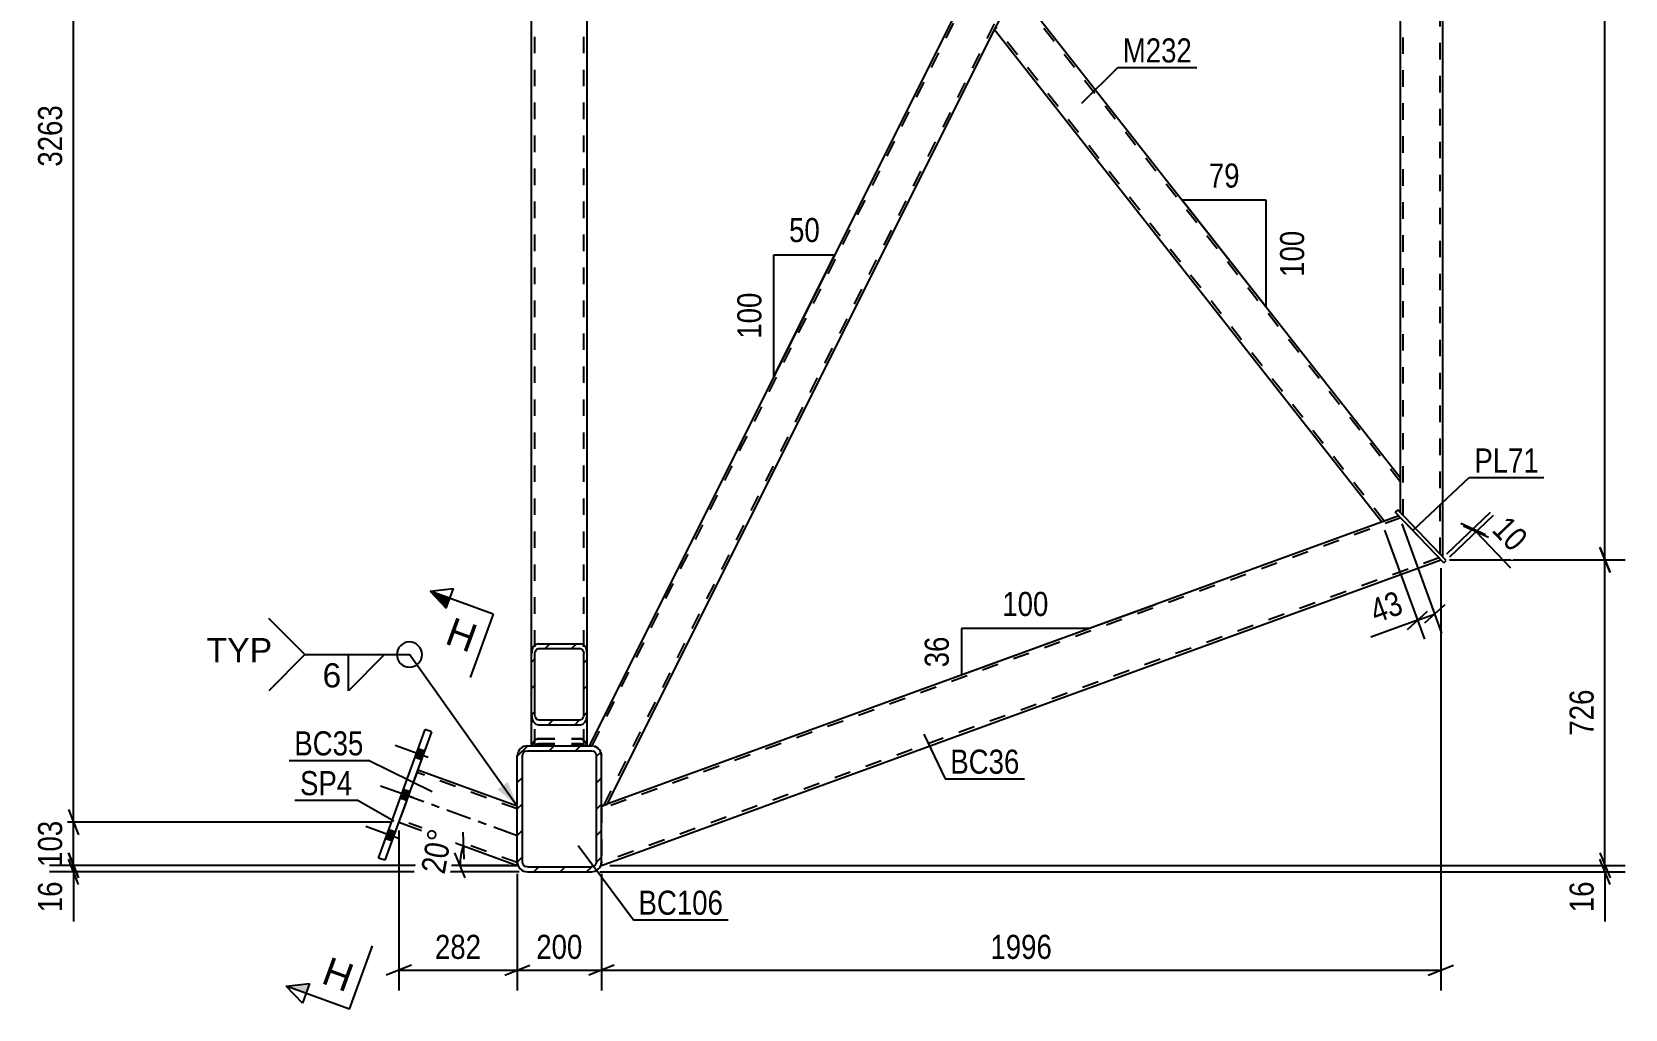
# Model space of a CAD drawing. Header units: millimetres. Extents: x -107 to 1082, y -577 to 264.
# Drawn here: x 752.8 to 942.2, y -326.8 to -210.7 of the extents above; entities that cross this region are included whole.
import ezdxf

# ---------------------------------------------------------------- set-up
doc = ezdxf.new("R2010")
doc.units = ezdxf.units.MM
doc.linetypes.add('DXK_LINE_DOT2', pattern=[3.9198, 1.9599, -1.9599])
doc.linetypes.add('DXK_LINE_DOT3', pattern=[5.9187, 2.979, -0.9799, 0.9799, -0.9799])
doc.styles.add('Arial', font='ARIAL.TTF', dxfattribs={"height": 0.2})
doc.styles.add('Arial Narrow', font='ARIALN.TTF', dxfattribs={"height": 0.2})

# ---------------------------------------------------------------- blocks, each defined once
blk = doc.blocks.new('Part-389677451-18737 - 18730')
at = {"linetype": 'Continuous'}
h = blk.add_hatch(dxfattribs=at)
h.set_pattern_fill('', scale=0.7, style=0, pattern_type=0)
h.set_pattern_definition([(45, (812.1666, -291.8466), (-1.57154, 1.57154), [])])
h.paths.add_polyline_path([(812.17, -284.55), (812.17, -291.85), (812.23, -292.29), (812.4, -292.67), (812.66, -292.93), (812.97, -293.01), (817.97, -293.01), (818.27, -292.93), (818.53, -292.67), (818.71, -292.29), (818.77, -291.85), (818.77, -284.55), (818.71, -284.1), (818.53, -283.72), (818.27, -283.47), (817.97, -283.38), (812.97, -283.38), (812.66, -283.47), (812.4, -283.72), (812.23, -284.1)])
h.paths.add_polyline_path([(812.68, -284.14), (812.81, -284.01), (812.97, -283.96), (817.97, -283.96), (818.12, -284.01), (818.25, -284.14), (818.34, -284.32), (818.37, -284.55), (818.37, -291.85), (818.34, -292.07), (818.25, -292.26), (818.12, -292.39), (817.97, -292.43), (812.97, -292.43), (812.81, -292.39), (812.68, -292.26), (812.6, -292.07), (812.57, -291.85), (812.57, -284.55), (812.6, -284.32)])
at = {"color": 2, "linetype": 'Continuous'}
for p, q in [((812.97, -283.38), (812.66, -283.47)), ((812.81, -284.01), (812.97, -283.96)), ((812.97, -283.38), (817.97, -283.38)), ((812.97, -283.96), (817.97, -283.96)), ((818.27, -283.47), (817.97, -283.38)), ((817.97, -283.96), (818.12, -284.01)), ((812.23, -284.1), (812.17, -284.55)), ((812.17, -291.85), (812.17, -284.55)), ((812.57, -284.55), (812.6, -284.32)), ((812.57, -291.85), (812.57, -284.55)), ((818.34, -284.32), (818.37, -284.55)), ((818.37, -291.85), (818.37, -284.55)), ((818.77, -284.55), (818.71, -284.1)), ((818.77, -291.85), (818.77, -284.55)), ((812.17, -295.5), (812.17, -291.85)), ((812.17, -291.85), (812.23, -292.29)), ((812.6, -292.07), (812.57, -291.85)), ((812.66, -292.93), (812.97, -293.01)), ((812.97, -292.43), (812.81, -292.39)), ((812.97, -292.43), (817.97, -292.43)), ((812.97, -293.01), (817.97, -293.01)), ((818.12, -292.39), (817.97, -292.43)), ((817.97, -293.01), (818.27, -292.93)), ((818.37, -291.85), (818.34, -292.07)), ((818.71, -292.29), (818.77, -291.85)), ((818.77, -295.5), (818.77, -291.85))]:
    blk.add_line(p, q, dxfattribs=at)
at = {"color": 7, "linetype": 'DXK_LINE_DOT2'}
for p, q in [((812.17, -291.85), (812.17, -284.55)), ((812.57, -295.5), (812.57, -284.55)), ((818.37, -295.5), (818.37, -284.55)), ((818.77, -291.85), (818.77, -284.55)), ((812.21, -295.5), (812.23, -295.4)), ((812.68, -295.43), (812.65, -295.5)), ((812.66, -294.77), (812.97, -294.68)), ((812.81, -295.31), (812.68, -295.43)), ((812.97, -295.26), (812.81, -295.31)), ((812.97, -294.68), (817.97, -294.68)), ((812.97, -295.26), (817.97, -295.26)), ((817.97, -294.68), (818.27, -294.77)), ((818.12, -295.31), (817.97, -295.26)), ((818.25, -295.43), (818.12, -295.31)), ((818.28, -295.5), (818.25, -295.43)), ((818.71, -295.4), (818.72, -295.5)), ((818.77, -295.5), (812.17, -295.5))]:
    blk.add_line(p, q, dxfattribs=at)
at = {"color": 2, "linetype": 'Continuous'}
for centre, radius, start, end in [((813.26, -284.35), 1.06, 124.4664, 166.7051), ((813.11, -284.45), 0.532, 124.4664, 166.7051), ((817.82, -284.45), 0.532, 13.2949, 55.5336), ((817.67, -284.35), 1.06, 13.2949, 55.5336), ((813.26, -292.05), 1.06, 193.2949, 235.5336), ((813.11, -291.95), 0.532, 193.2949, 235.5336), ((817.82, -291.95), 0.532, 304.4664, 346.7051), ((817.67, -292.05), 1.06, 304.4664, 346.7051)]:
    blk.add_arc(centre, radius, start, end, dxfattribs=at)
at = {"color": 7, "linetype": 'DXK_LINE_DOT2'}
for centre, start, end in [((813.26, -295.64), 124.4664, 166.7051), ((817.67, -295.64), 13.2949, 55.5336)]:
    blk.add_arc(centre, 1.06, start, end, dxfattribs=at)
blk = doc.blocks.new('Part-389677451-18748 - 18730')
at = {"color": 7, "linetype": 'DXK_LINE_DOT2'}
for p, q in [((818.77, -151), (812.17, -151)), ((812.17, -161.96), (812.17, -151)), ((812.57, -295.5), (812.57, -151)), ((818.37, -295.5), (818.37, -151)), ((818.77, -161.96), (818.77, -151)), ((812.17, -295.5), (812.17, -284.55)), ((818.77, -295.5), (818.77, -284.55)), ((812.17, -295.5), (818.77, -295.5))]:
    blk.add_line(p, q, dxfattribs=at)
at = {"color": 2, "linetype": 'Continuous'}
for p, q in [((812.17, -284.55), (812.17, -161.96)), ((818.77, -284.55), (818.77, -161.96))]:
    blk.add_line(p, q, dxfattribs=at)
blk = doc.blocks.new('Part-389677451-18750 - 18730')
at = {"color": 7, "linetype": 'DXK_LINE_DOT2'}
for p, q in [((798.63, -298.39), (796.37, -304.59)), ((810.47, -303.02), (798.53, -298.67)), ((810.47, -302.74), (810.47, -302.7)), ((810.47, -309.33), (810.47, -302.7)), ((810.47, -309.4), (796.47, -304.31))]:
    blk.add_line(p, q, dxfattribs=at)
at = {"color": 2, "linetype": 'Continuous'}
for p, q in [((810.47, -302.7), (798.63, -298.39)), ((796.37, -304.59), (810.47, -309.72)), ((810.47, -309.33), (810.47, -309.3)), ((810.47, -309.72), (810.47, -309.33))]:
    blk.add_line(p, q, dxfattribs=at)
at = {"color": 7, "linetype": 'DXK_LINE_DOT3'}
blk.add_line((810.47, -306.21), (797.5, -301.49), dxfattribs=at)
blk = doc.blocks.new('Part-389677451-18816 - 18730')
at = {"color": 2, "linetype": 'Continuous'}
for p, q in [((915.12, -267.47), (914.83, -267.75)), ((920.61, -273.76), (914.83, -267.75)), ((920.9, -273.48), (915.12, -267.47)), ((920.61, -273.76), (920.9, -273.48))]:
    blk.add_line(p, q, dxfattribs=at)
blk = doc.blocks.new('Part-389677451-18752 - 18730')
at = {"color": 2, "linetype": 'Continuous'}
for p, q in [((920.47, -99.73), (919.87, -100.59)), ((920.47, -273.03), (920.47, -99.73)), ((919.87, -100.59), (915.47, -106.87)), ((915.47, -263.69), (915.47, -113.88))]:
    blk.add_line(p, q, dxfattribs=at)
at = {"color": 7, "linetype": 'DXK_LINE_DOT2'}
for p, q in [((920.17, -272.72), (920.17, -100.16)), ((920.47, -99.73), (920.29, -99.98)), ((915.47, -106.87), (915.47, -113.88)), ((915.77, -268.14), (915.77, -106.44)), ((915.47, -267.83), (915.47, -263.69)), ((920.47, -273.03), (915.47, -267.83))]:
    blk.add_line(p, q, dxfattribs=at)
blk = doc.blocks.new('Part-389677451-18753 - 18730')
at = {"color": 7, "linetype": 'DXK_LINE_DOT2'}
for p, q in [((819.36, -295.52), (913.33, -107.65)), ((820.74, -302.6), (915.47, -113.21)), ((863.77, -206.06), (866.24, -201.11)), ((867.19, -210.4), (869.66, -205.46)), ((819.27, -295.5), (819.03, -295.5)), ((819.22, -295.5), (819.27, -295.5)), ((819.66, -295.58), (819.27, -295.5)), ((819.66, -295.58), (819.73, -295.6)), ((819.73, -295.6), (819.66, -295.58)), ((819.73, -295.6), (819.66, -295.58)), ((819.66, -295.58), (819.73, -295.6)), ((820.38, -296.25), (820.47, -296.7)), ((820.47, -296.7), (820.38, -296.25)), ((820.47, -296.7), (820.38, -296.25)), ((820.38, -296.25), (820.47, -296.7)), ((820.47, -302.7), (820.47, -296.7)), ((820.47, -302.7), (821.15, -302.45))]:
    blk.add_line(p, q, dxfattribs=at)
at = {"color": 2, "linetype": 'Continuous'}
for p, q in [((912.92, -107.8), (866.24, -201.11)), ((915.47, -106.87), (912.92, -107.8)), ((915.47, -106.87), (915.47, -113.88)), ((915.47, -113.88), (869.66, -205.46)), ((819.03, -295.5), (863.77, -206.06)), ((821.15, -302.45), (867.19, -210.4))]:
    blk.add_line(p, q, dxfattribs=at)
at = {"color": 7, "linetype": 'DXK_LINE_DOT2'}
blk.add_arc((819.27, -296.7), 1.2, 22.5, 67.5, dxfattribs=at)
blk.add_arc((819.27, -296.7), 1.2, 22.5, 67.5, dxfattribs=at)
blk.add_arc((819.27, -296.7), 1.2, 22.5, 67.5, dxfattribs=at)
blk.add_arc((819.27, -296.7), 1.2, 22.5, 67.5, dxfattribs=at)
blk = doc.blocks.new('Part-389677451-18756 - 18730')
at = {"color": 2, "linetype": 'Continuous'}
for p, q in [((867.49, -209.81), (869.66, -205.46)), ((915.47, -263.69), (869.66, -205.46)), ((867.19, -210.4), (867.49, -209.81)), ((913.23, -268.93), (867.19, -210.4)), ((915.47, -267.83), (915.47, -263.69))]:
    blk.add_line(p, q, dxfattribs=at)
at = {"color": 7, "linetype": 'DXK_LINE_DOT2'}
for p, q in [((915.47, -264.17), (869.51, -205.75)), ((867.21, -210.36), (867.49, -209.81)), ((913.53, -268.82), (867.34, -210.1)), ((915.26, -268.19), (913.23, -268.93)), ((915.12, -267.47), (914.83, -267.75)), ((915.26, -268.19), (914.83, -267.75)), ((915.47, -267.83), (915.12, -267.47))]:
    blk.add_line(p, q, dxfattribs=at)
blk = doc.blocks.new('Bolt-389677451-18897 - 18730')
at = {"linetype": 'Continuous'}
for points in [[(799.06, -297.19), (799.44, -296.16), (798.69, -295.88), (798.31, -296.92)], [(799.06, -297.19), (799.44, -296.16), (798.69, -295.88), (798.31, -296.92)], [(799.06, -297.19), (799.44, -296.16), (798.69, -295.88), (798.31, -296.92)], [(797.31, -302.01), (797.69, -300.97), (796.94, -300.7), (796.56, -301.73)], [(797.31, -302.01), (797.69, -300.97), (796.94, -300.7), (796.56, -301.73)], [(795.56, -306.82), (795.94, -305.79), (795.18, -305.51), (794.81, -306.55)], [(795.56, -306.82), (795.94, -305.79), (795.18, -305.51), (794.81, -306.55)], [(795.56, -306.82), (795.94, -305.79), (795.18, -305.51), (794.81, -306.55)]]:
    blk.add_hatch(color=1, dxfattribs=at).paths.add_polyline_path(points)
at = {"color": 1, "linetype": 'Continuous'}
for p, q in [((799.86, -296.89), (795.96, -295.48)), ((799.86, -296.89), (795.96, -295.48)), ((799.86, -296.89), (795.96, -295.48)), ((799.06, -297.19), (798.31, -296.92)), ((799.06, -297.19), (798.31, -296.92)), ((799.06, -297.19), (798.31, -296.92)), ((799.44, -296.16), (798.69, -295.88)), ((799.44, -296.16), (798.69, -295.88)), ((799.44, -296.16), (798.69, -295.88)), ((798.11, -301.71), (794.21, -300.29)), ((798.11, -301.71), (794.21, -300.29)), ((797.69, -300.97), (796.94, -300.7)), ((797.69, -300.97), (796.94, -300.7)), ((797.31, -302.01), (796.56, -301.73)), ((797.31, -302.01), (796.56, -301.73)), ((796.36, -306.53), (792.46, -305.11)), ((796.36, -306.53), (792.46, -305.11)), ((796.36, -306.53), (792.46, -305.11)), ((795.56, -306.82), (794.81, -306.55)), ((795.56, -306.82), (794.81, -306.55)), ((795.56, -306.82), (794.81, -306.55)), ((795.94, -305.79), (795.18, -305.51)), ((795.94, -305.79), (795.18, -305.51)), ((795.94, -305.79), (795.18, -305.51))]:
    blk.add_line(p, q, dxfattribs=at)
blk = doc.blocks.new('Part-389677451-18769 - 18730')
at = {"color": 7, "linetype": 'DXK_LINE_DOT2'}
for p, q in [((812.17, -295.5), (812.17, -279.35)), ((812.57, -295.5), (812.57, -279.35)), ((818.37, -295.5), (818.37, -279.35)), ((818.77, -295.5), (818.77, -279.35)), ((812.23, -295.38), (812.21, -295.5)), ((812.64, -295.5), (812.68, -295.41)), ((812.97, -294.66), (812.66, -294.75)), ((812.68, -295.41), (812.81, -295.29)), ((812.81, -295.29), (812.97, -295.24)), ((812.97, -294.66), (817.97, -294.66)), ((812.97, -295.24), (817.97, -295.24)), ((818.25, -294.74), (817.97, -294.66)), ((817.97, -295.24), (818.12, -295.29)), ((818.12, -295.29), (818.25, -295.41)), ((818.27, -294.75), (818.25, -294.74)), ((818.25, -295.41), (818.29, -295.5)), ((818.72, -295.5), (818.71, -295.38)), ((818.77, -295.5), (812.17, -295.5))]:
    blk.add_line(p, q, dxfattribs=at)
for centre, start, end in [((813.26, -295.62), 124.5262, 166.7401), ((817.67, -295.62), 13.2599, 55.4738)]:
    blk.add_arc(centre, 1.06, start, end, dxfattribs=at)
blk = doc.blocks.new('Part-389677451-18788 - 18730')
at = {"color": 2, "linetype": 'Continuous'}
for p, q in [((793.97, -308.85), (799.53, -293.58)), ((800.28, -293.85), (794.72, -309.12)), ((800.28, -293.85), (799.53, -293.58)), ((794.72, -309.12), (793.97, -308.85))]:
    blk.add_line(p, q, dxfattribs=at)
blk = doc.blocks.new('Part-389677451-18830 - 18730')
at = {"color": 2, "linetype": 'Continuous'}
for p, q in [((915.26, -268.19), (820.47, -302.7)), ((820.47, -309.72), (920.26, -273.4)), ((820.47, -309.67), (820.47, -309.3)), ((820.47, -309.67), (820.47, -309.72))]:
    blk.add_line(p, q, dxfattribs=at)
at = {"color": 7, "linetype": 'DXK_LINE_DOT2'}
for p, q in [((915.49, -268.43), (820.47, -303.02)), ((920.26, -273.4), (915.26, -268.19)), ((920.03, -273.16), (820.47, -309.4)), ((820.47, -302.74), (820.47, -302.7)), ((820.47, -302.7), (820.47, -309.3))]:
    blk.add_line(p, q, dxfattribs=at)
blk = doc.blocks.new('Part-389677451-18834 - 18730')
at = {"linetype": 'Continuous'}
h = blk.add_hatch(dxfattribs=at)
h.set_pattern_fill('', scale=0.7, style=0, pattern_type=0)
h.set_pattern_definition([(45, (810.4666, -309.3045), (-1.57154, 1.57154), [])])
h.paths.add_polyline_path([(810.47, -296.7), (810.47, -309.3), (810.56, -309.76), (810.82, -310.15), (811.21, -310.41), (811.67, -310.5), (819.27, -310.5), (819.73, -310.41), (820.12, -310.15), (820.38, -309.76), (820.47, -309.3), (820.47, -296.7), (820.38, -296.25), (820.12, -295.86), (819.73, -295.6), (819.27, -295.5), (811.67, -295.5), (811.21, -295.6), (810.82, -295.86), (810.56, -296.25)])
h.paths.add_polyline_path([(811.24, -296.28), (811.44, -296.15), (811.67, -296.1), (819.27, -296.1), (819.5, -296.15), (819.69, -296.28), (819.82, -296.47), (819.87, -296.7), (819.87, -309.3), (819.82, -309.53), (819.69, -309.73), (819.5, -309.86), (819.27, -309.9), (811.67, -309.9), (811.44, -309.86), (811.24, -309.73), (811.11, -309.53), (811.07, -309.3), (811.07, -296.7), (811.11, -296.47)])
at = {"color": 2, "linetype": 'Continuous'}
for p, q in [((810.56, -296.25), (810.47, -296.7)), ((810.47, -309.3), (810.47, -296.7)), ((811.07, -296.7), (811.11, -296.47)), ((811.07, -309.3), (811.07, -296.7)), ((811.67, -295.5), (811.21, -295.6)), ((811.44, -296.15), (811.67, -296.1)), ((811.67, -295.5), (819.27, -295.5)), ((811.67, -296.1), (819.27, -296.1)), ((819.73, -295.6), (819.27, -295.5)), ((819.27, -296.1), (819.5, -296.15)), ((819.82, -296.47), (819.87, -296.7)), ((819.87, -309.3), (819.87, -296.7)), ((820.47, -296.7), (820.38, -296.25)), ((820.47, -309.3), (820.47, -296.7)), ((810.47, -309.3), (810.56, -309.76)), ((811.11, -309.53), (811.07, -309.3)), ((811.21, -310.41), (811.67, -310.5)), ((811.67, -309.9), (811.44, -309.86)), ((811.67, -309.9), (819.27, -309.9)), ((811.67, -310.5), (819.27, -310.5)), ((819.5, -309.86), (819.27, -309.9)), ((819.27, -310.5), (819.73, -310.41)), ((819.87, -309.3), (819.82, -309.53)), ((820.38, -309.76), (820.47, -309.3))]:
    blk.add_line(p, q, dxfattribs=at)
for centre, radius, start, end in [((811.67, -296.7), 1.2, 112.5, 157.5), ((811.67, -296.7), 0.6, 112.5, 157.5), ((819.27, -296.7), 0.6, 22.5, 67.5), ((819.27, -296.7), 1.2, 22.5, 67.5), ((811.67, -309.3), 1.2, 202.5, 247.5), ((811.67, -309.3), 0.6, 202.5, 247.5), ((819.27, -309.3), 0.6, 292.5, 337.5), ((819.27, -309.3), 1.2, 292.5, 337.5)]:
    blk.add_arc(centre, radius, start, end, dxfattribs=at)
blk = doc.blocks.new('StraightDimension-389677451-22773 - 18730')
at = {"color": 7, "linetype": 'Continuous'}
for p, q in [((796.37, -305.59), (796.37, -324.59)), ((810.47, -310.72), (810.47, -324.59)), ((797.87, -321.59), (794.87, -322.79)), ((808.97, -322.79), (811.97, -321.59)), ((796.37, -322.19), (810.47, -322.19))]:
    blk.add_line(p, q, dxfattribs=at)
at = {"color": 0}
blk.add_wipeout([(806.76, -321.44), (806.76, -317.24), (800.08, -317.24), (800.08, -321.44)], dxfattribs=at)
at = {"color": 3, "style": 'Arial Narrow'}
blk.add_text('282', height=2.863, dxfattribs=at).set_placement((800.68, -320.84))
blk = doc.blocks.new('StraightDimension-389677451-22772 - 18730')
at = {"color": 7, "linetype": 'Continuous'}
for p, q in [((810.47, -310.72), (810.47, -324.59)), ((820.47, -310.72), (820.47, -324.59)), ((808.97, -322.79), (811.97, -321.59)), ((821.97, -321.59), (818.97, -322.79)), ((810.47, -322.19), (820.47, -322.19))]:
    blk.add_line(p, q, dxfattribs=at)
at = {"color": 0}
blk.add_wipeout([(818.81, -321.44), (818.81, -317.24), (812.12, -317.24), (812.12, -321.44)], dxfattribs=at)
at = {"color": 3, "style": 'Arial Narrow'}
blk.add_text('200', height=2.863, dxfattribs=at).set_placement((812.72, -320.84))
blk = doc.blocks.new('StraightDimension-389677451-22771 - 18730')
at = {"color": 7, "linetype": 'Continuous'}
for p, q in [((920.26, -274.4), (920.26, -324.59)), ((820.47, -310.72), (820.47, -324.59)), ((821.97, -321.59), (818.97, -322.79)), ((918.76, -322.79), (921.76, -321.59)), ((820.47, -322.19), (920.26, -322.19))]:
    blk.add_line(p, q, dxfattribs=at)
at = {"color": 0}
blk.add_wipeout([(874.62, -321.44), (874.62, -317.24), (866.11, -317.24), (866.11, -321.44)], dxfattribs=at)
at = {"color": 3, "style": 'Arial Narrow'}
blk.add_text('1996', height=2.863, dxfattribs=at).set_placement((866.71, -320.84))
blk = doc.blocks.new('StraightDimension-389677451-22939 - 18730')
at = {"color": 7, "linetype": 'Continuous'}
for p, q in [((940.36, -101.23), (939.16, -98.23)), ((921.47, -99.73), (942.16, -99.73)), ((939.76, -273.4), (939.76, -99.73)), ((939.16, -271.9), (940.36, -274.9)), ((921.26, -273.4), (942.16, -273.4))]:
    blk.add_line(p, q, dxfattribs=at)
at = {"color": 0}
blk.add_wipeout([(939.01, -182.31), (934.81, -182.31), (934.81, -190.82), (939.01, -190.82)], dxfattribs=at)
at = {"color": 3, "style": 'Arial Narrow'}
blk.add_text('3473', height=2.863, rotation=90.0002, dxfattribs=at).set_placement((938.41, -190.22))
blk = doc.blocks.new('StraightDimension-389677451-33171 - 18730')
at = {"color": 7, "linetype": 'Continuous'}
for p, q in [((758.31, -142.95), (757.11, -139.95)), ((809.47, -141.45), (754.86, -141.45)), ((757.71, -304.59), (757.71, -141.45)), ((795.37, -304.59), (754.86, -304.59)), ((757.11, -303.09), (758.31, -306.09))]:
    blk.add_line(p, q, dxfattribs=at)
at = {"color": 0}
blk.add_wipeout([(756.96, -218.76), (752.76, -218.76), (752.76, -227.27), (756.96, -227.27)], dxfattribs=at)
at = {"color": 3, "style": 'Arial Narrow'}
blk.add_text('3263', height=2.863, rotation=90.0002, dxfattribs=at).set_placement((756.36, -226.67))
blk = doc.blocks.new('StraightDimension-389677451-22940 - 18730')
at = {"color": 7, "linetype": 'Continuous'}
for p, q in [((940.36, -274.9), (939.16, -271.9)), ((921.26, -273.4), (942.16, -273.4)), ((939.76, -309.72), (939.76, -273.4)), ((939.16, -308.22), (940.36, -311.22)), ((821.47, -309.72), (942.16, -309.72))]:
    blk.add_line(p, q, dxfattribs=at)
at = {"color": 0}
blk.add_wipeout([(939.01, -288.22), (934.81, -288.22), (934.81, -294.9), (939.01, -294.9)], dxfattribs=at)
at = {"color": 3, "style": 'Arial Narrow'}
blk.add_text('726', height=2.863, rotation=90.0002, dxfattribs=at).set_placement((938.41, -294.3))
blk = doc.blocks.new('StraightDimension-389677451-22941 - 18730')
at = {"color": 7, "linetype": 'Continuous'}
for p, q in [((939.16, -308.22), (940.36, -311.22)), ((820.27, -310.5), (942.16, -310.5)), ((821.47, -309.72), (942.16, -309.72)), ((940.36, -312), (939.16, -309)), ((939.76, -310.5), (939.76, -309.72))]:
    blk.add_line(p, q, dxfattribs=at)
at = {"color": 0}
blk.add_wipeout([(939.01, -311.03), (934.81, -311.03), (934.81, -315.89), (939.01, -315.89)], dxfattribs=at)
at = {"color": 7, "linetype": 'Continuous'}
blk.add_line((939.76, -310.5), (939.76, -316.41), dxfattribs=at)
blk.add_line((939.76, -310.5), (939.76, -316.41), dxfattribs=at)
at = {"color": 3, "style": 'Arial Narrow'}
blk.add_text('16', height=2.863, rotation=90.0002, dxfattribs=at).set_placement((938.41, -315.29))
blk = doc.blocks.new('StraightDimension-389677451-22988 - 18730')
at = {"color": 7, "linetype": 'Continuous'}
for p, q in [((920.98, -272.7), (926.14, -267.75)), ((921.33, -273.06), (926.49, -268.11)), ((922.61, -269.06), (925.56, -270.39)), ((925.9, -270.75), (922.96, -269.42)), ((924.09, -269.72), (924.43, -270.08))]:
    blk.add_line(p, q, dxfattribs=at)
at = {"color": 0}
blk.add_wipeout([(928.7, -273.44), (931.73, -270.53), (928.37, -267.03), (925.34, -269.94)], dxfattribs=at)
at = {"color": 7, "linetype": 'Continuous'}
blk.add_line((924.43, -270.08), (928.52, -274.34), dxfattribs=at)
blk.add_line((924.43, -270.08), (928.52, -274.34), dxfattribs=at)
at = {"color": 3, "style": 'Arial Narrow'}
blk.add_text('10', height=2.863, rotation=-46.146, dxfattribs=at).set_placement((926.19, -269.96))
blk = doc.blocks.new('AngleDimension-389677451-23064 - 18730')
at = {"color": 7, "linetype": 'Continuous'}
for p, q in [((840.98, -237.14), (848.22, -237.14)), ((840.98, -251.63), (848.22, -237.14)), ((840.98, -251.63), (840.98, -237.14)), ((848.22, -237.14), (848.22, -237.14))]:
    blk.add_line(p, q, dxfattribs=at)
at = {"color": 0}
for points in [[(847.03, -236.24), (847.03, -232.04), (842.17, -232.04), (842.17, -236.24)], [(840.08, -241.04), (835.88, -241.04), (835.88, -247.72), (840.08, -247.72)]]:
    blk.add_wipeout(points, dxfattribs=at)
at = {"color": 3, "style": 'Arial Narrow'}
blk.add_text('50', height=2.863, dxfattribs=at).set_placement((842.77, -235.64))
blk.add_text('100', height=2.863, rotation=90.0002, dxfattribs=at).set_placement((839.48, -247.12))
blk = doc.blocks.new('AngleDimension-389677451-23079 - 18730')
at = {"color": 7, "linetype": 'Continuous'}
for p, q in [((889.49, -230.66), (889.49, -230.66)), ((899.5, -230.66), (889.49, -230.66)), ((899.5, -243.39), (889.49, -230.66)), ((899.5, -243.39), (899.5, -230.66))]:
    blk.add_line(p, q, dxfattribs=at)
at = {"color": 0}
for points in [[(896.92, -229.76), (896.92, -225.56), (892.07, -225.56), (892.07, -229.76)], [(904.6, -233.68), (900.4, -233.68), (900.4, -240.37), (904.6, -240.37)]]:
    blk.add_wipeout(points, dxfattribs=at)
at = {"color": 3, "style": 'Arial Narrow'}
blk.add_text('79', height=2.863, dxfattribs=at).set_placement((892.67, -229.16))
blk.add_text('100', height=2.863, rotation=90.0002, dxfattribs=at).set_placement((904, -239.77))
blk = doc.blocks.new('StraightDimension-389677451-33172 - 18730')
at = {"color": 7, "linetype": 'Continuous'}
for p, q in [((795.37, -304.59), (754.86, -304.59)), ((757.11, -303.09), (758.31, -306.09)), ((757.71, -309.72), (757.71, -304.59)), ((758.31, -311.22), (757.11, -308.22)), ((809.47, -309.72), (754.86, -309.72))]:
    blk.add_line(p, q, dxfattribs=at)
at = {"color": 0}
blk.add_wipeout([(756.96, -303.81), (752.76, -303.81), (752.76, -310.5), (756.96, -310.5)], dxfattribs=at)
at = {"color": 3, "style": 'Arial Narrow'}
blk.add_text('103', height=2.863, rotation=90.0002, dxfattribs=at).set_placement((756.36, -309.9))
blk = doc.blocks.new('StraightDimension-389677451-33173 - 18730')
at = {"color": 7, "linetype": 'Continuous'}
for p, q in [((757.11, -308.22), (758.31, -311.22)), ((809.47, -309.72), (754.86, -309.72)), ((810.67, -310.5), (754.86, -310.5)), ((758.31, -312), (757.11, -309)), ((757.71, -310.5), (757.71, -309.72))]:
    blk.add_line(p, q, dxfattribs=at)
at = {"color": 0}
blk.add_wipeout([(756.96, -311.03), (752.76, -311.03), (752.76, -315.89), (756.96, -315.89)], dxfattribs=at)
at = {"color": 7, "linetype": 'Continuous'}
blk.add_line((757.71, -310.5), (757.71, -316.41), dxfattribs=at)
blk.add_line((757.71, -310.5), (757.71, -316.41), dxfattribs=at)
at = {"color": 3, "style": 'Arial Narrow'}
blk.add_text('16', height=2.863, rotation=90.0002, dxfattribs=at).set_placement((756.36, -315.29))
blk = doc.blocks.new('AngleDimension-389677451-38802 - 18730')
at = {"color": 7, "linetype": 'Continuous'}
for p, q in [((886.39, -278.7), (878.48, -281.58)), ((863.26, -281.58), (863.26, -287.12)), ((878.48, -281.58), (863.26, -287.12)), ((878.48, -281.58), (863.26, -281.58))]:
    blk.add_line(p, q, dxfattribs=at)
at = {"color": 0}
for points in [[(874.21, -280.68), (874.21, -276.48), (867.52, -276.48), (867.52, -280.68)], [(862.36, -281.92), (858.16, -281.92), (858.16, -286.78), (862.36, -286.78)]]:
    blk.add_wipeout(points, dxfattribs=at)
at = {"color": 3, "style": 'Arial Narrow'}
blk.add_text('100', height=2.863, dxfattribs=at).set_placement((868.12, -280.08))
blk.add_text('36', height=2.863, rotation=90.0002, dxfattribs=at).set_placement((861.76, -286.18))
blk = doc.blocks.new('StraightDimension-389677451-38808 - 18730')
at = {"color": 7, "linetype": 'Continuous'}
for p, q in [((913.57, -269.87), (918.3, -282.84)), ((915.6, -269.13), (920.32, -282.11)), ((916.27, -281.67), (918.68, -279.51)), ((917.48, -280.59), (919.5, -279.85)), ((920.71, -278.77), (918.3, -280.93))]:
    blk.add_line(p, q, dxfattribs=at)
at = {"color": 0}
blk.add_wipeout([(916.73, -280.06), (915.29, -276.12), (910.73, -277.78), (912.16, -281.72)], dxfattribs=at)
at = {"color": 7, "linetype": 'Continuous'}
blk.add_line((917.48, -280.59), (911.93, -282.61), dxfattribs=at)
blk.add_line((917.48, -280.59), (911.93, -282.61), dxfattribs=at)
at = {"color": 3, "style": 'Arial Narrow'}
blk.add_text('43', height=2.863, rotation=20.002, dxfattribs=at).set_placement((912.52, -280.96))
blk = doc.blocks.new('AngleDimension-389677451-38810 - 18730')
at = {"color": 7, "linetype": 'Continuous'}
for p, q in [((804.01, -305.77), (804.11, -309)), ((804.25, -311.22), (803.05, -308.22)), ((804.06, -307.39), (810.47, -309.72)), ((809.47, -309.72), (803.65, -309.72)), ((803.65, -309.72), (810.47, -309.72))]:
    blk.add_line(p, q, dxfattribs=at)
blk.add_arc((810.47, -309.72), 6.82, 160, 180, dxfattribs=at)
at = {"color": 0}
blk.add_wipeout([(803.43, -305.2), (799.29, -304.47), (798.17, -310.83), (802.31, -311.56)], dxfattribs=at)
at = {"color": 3, "style": 'Arial Narrow'}
blk.add_text('20°', height=2.863, rotation=80.0021, dxfattribs=at).set_placement((801.82, -310.86))
blk = doc.blocks.new('Mark-389677451-22703 - 18730')
at = {"color": 0}
blk.add_wipeout([(792.18, -296.65), (792.18, -293.65), (783.96, -293.65), (783.96, -296.65)], dxfattribs=at)
blk.add_wipeout([(792.18, -296.65), (792.18, -293.65), (783.96, -293.65), (783.96, -296.65)], dxfattribs=at)
at = {"color": 30, "linetype": 'Continuous'}
for p in [(783.36, -297.25), (800.35, -300.99)]:
    blk.add_line(p, (792.78, -297.25), dxfattribs=at)
at = {"color": 3, "style": 'Arial Narrow'}
blk.add_text('BC35', height=2.863, dxfattribs=at).set_placement((783.96, -296.65))
blk = doc.blocks.new('Mark-389677451-22715 - 18730')
at = {"color": 0}
blk.add_wipeout([(890.66, -214.29), (890.66, -211.29), (882.44, -211.29), (882.44, -214.29)], dxfattribs=at)
blk.add_wipeout([(890.66, -214.29), (890.66, -211.29), (882.44, -211.29), (882.44, -214.29)], dxfattribs=at)
at = {"color": 30, "linetype": 'Continuous'}
for p, q in [((877.59, -219.13), (881.84, -214.89)), ((881.84, -214.89), (891.26, -214.89))]:
    blk.add_line(p, q, dxfattribs=at)
at = {"color": 3, "style": 'Arial Narrow'}
blk.add_text('M232', height=2.863, dxfattribs=at).set_placement((882.44, -214.29))
blk = doc.blocks.new('Mark-389677451-22724 - 18730')
at = {"color": 0}
blk.add_wipeout([(790.85, -301.38), (790.85, -298.38), (784.64, -298.38), (784.64, -301.38)], dxfattribs=at)
blk.add_wipeout([(790.85, -301.38), (790.85, -298.38), (784.64, -298.38), (784.64, -301.38)], dxfattribs=at)
at = {"color": 30, "linetype": 'Continuous'}
for p in [(784.04, -301.98), (795.78, -304.48)]:
    blk.add_line(p, (791.45, -301.98), dxfattribs=at)
at = {"color": 3, "style": 'Arial Narrow'}
blk.add_text('SP4', height=2.863, dxfattribs=at).set_placement((784.64, -301.38))
blk = doc.blocks.new('Mark-389677451-22727 - 18730')
at = {"color": 0}
blk.add_wipeout([(870.16, -298.83), (870.16, -295.83), (861.94, -295.83), (861.94, -298.83)], dxfattribs=at)
blk.add_wipeout([(870.16, -298.83), (870.16, -295.83), (861.94, -295.83), (861.94, -298.83)], dxfattribs=at)
at = {"color": 30, "linetype": 'Continuous'}
for p, q in [((858.8, -294.11), (861.34, -299.43)), ((861.34, -299.43), (870.76, -299.43))]:
    blk.add_line(p, q, dxfattribs=at)
at = {"color": 3, "style": 'Arial Narrow'}
blk.add_text('BC36', height=2.863, dxfattribs=at).set_placement((861.94, -298.83))
blk = doc.blocks.new('Mark-389677451-22730 - 18730')
at = {"color": 0}
blk.add_wipeout([(834.93, -315.59), (834.93, -312.59), (824.88, -312.59), (824.88, -315.59)], dxfattribs=at)
blk.add_wipeout([(834.93, -315.59), (834.93, -312.59), (824.88, -312.59), (824.88, -315.59)], dxfattribs=at)
at = {"color": 30, "linetype": 'Continuous'}
for p, q in [((817.71, -307.36), (824.28, -316.19)), ((824.28, -316.19), (835.53, -316.19))]:
    blk.add_line(p, q, dxfattribs=at)
at = {"color": 3, "style": 'Arial Narrow'}
blk.add_text('BC106', height=2.863, dxfattribs=at).set_placement((824.88, -315.59))
blk = doc.blocks.new('Mark-389677451-23003 - 18730')
at = {"color": 0}
blk.add_wipeout([(931.91, -263.03), (931.91, -260.03), (924.23, -260.03), (924.23, -263.03)], dxfattribs=at)
blk.add_wipeout([(931.91, -263.03), (931.91, -260.03), (924.23, -260.03), (924.23, -263.03)], dxfattribs=at)
at = {"color": 30, "linetype": 'Continuous'}
for p, q in [((917.01, -269.84), (923.63, -263.63)), ((923.63, -263.63), (932.51, -263.63))]:
    blk.add_line(p, q, dxfattribs=at)
at = {"color": 3, "style": 'Arial Narrow'}
blk.add_text('PL71', height=2.863, dxfattribs=at).set_placement((924.23, -263.03))
blk = doc.blocks.new('SectionMark-389677451-23553 - 18730')
at = {"linetype": 'Continuous'}
blk.add_hatch(color=6, dxfattribs=at).paths.add_polyline_path([(785.78, -323.76), (785.35, -324.93), (783, -324.07)])
at = {"color": 6, "linetype": 'Continuous'}
for p, q in [((800.09, -277.13), (802.87, -276.81)), ((783, -324.07), (785.78, -323.76)), ((785.78, -323.76), (784.93, -326.1)), ((784.93, -326.1), (783, -324.07))]:
    blk.add_line(p, q, dxfattribs=at)
at = {"color": 0, "linetype": 'Continuous'}
for points in [[(804.87, -284.46), (806.07, -281.17), (802.9, -280.02), (801.7, -283.31)], [(790.18, -324.82), (791.38, -321.54), (788.21, -320.38), (787.01, -323.67)]]:
    blk.add_wipeout(points, dxfattribs=at)
at = {"linetype": 'Continuous'}
blk.add_hatch(color=6, dxfattribs=at).paths.add_polyline_path([(802.44, -277.99), (802.01, -279.16), (800.09, -277.13)])
at = {"color": 6, "linetype": 'Continuous'}
for p, q in [((807.61, -279.87), (800.09, -277.13)), ((800.09, -277.13), (802.01, -279.16)), ((802.01, -279.16), (802.87, -276.81)), ((807.61, -279.87), (804.87, -287.39)), ((790.52, -326.81), (793.26, -319.29)), ((790.52, -326.81), (783, -324.07))]:
    blk.add_line(p, q, dxfattribs=at)
at = {"color": 3, "linetype": 'Continuous', "style": 'Arial'}
for p in [(801.7, -283.31), (787.01, -323.67)]:
    blk.add_text('H', height=3.34, rotation=-20.002, dxfattribs=at).set_placement(p)
blk = doc.blocks.new('WeldMark-389677451-38831 - 18730')
at = {"linetype": 'Continuous'}
blk.add_hatch(color=30, dxfattribs=at).paths.add_polyline_path([(809.34, -299.82), (810.47, -302.7), (808.12, -300.69)])
at = {"color": 3, "linetype": 'Continuous'}
for q in [(780.93, -280.39), (780.93, -288.96)]:
    blk.add_line((785.21, -284.67), q, dxfattribs=at)
at = {"color": 30, "linetype": 'Continuous'}
blk.add_line((810.47, -302.7), (797.64, -284.67), dxfattribs=at)
at = {"color": 3, "linetype": 'Continuous'}
for start, end in [(90, 270), (270, 90)]:
    blk.add_arc((797.64, -284.67), 1.5, start, end, dxfattribs=at)
at = {"color": 0}
blk.add_wipeout([(789.74, -288.77), (789.74, -285.37), (787.11, -285.37), (787.11, -288.77)], dxfattribs=at)
at = {"color": 30, "linetype": 'Continuous'}
blk.add_line((785.21, -284.67), (797.64, -284.67), dxfattribs=at)
at = {"color": 3, "linetype": 'Continuous'}
for p, q in [((790.39, -284.67), (794.68, -284.67)), ((794.68, -284.67), (790.39, -288.96)), ((790.39, -288.96), (790.39, -284.67))]:
    blk.add_line(p, q, dxfattribs=at)
at = {"color": 3, "style": 'Arial'}
blk.add_text('6', height=2.87, dxfattribs=at).set_placement((787.31, -288.57))
at = {"color": 0, "linetype": 'Continuous'}
blk.add_wipeout([(781.31, -285.57), (781.31, -282.57), (773.54, -282.57), (773.54, -285.57)], dxfattribs=at)
blk.add_wipeout([(781.31, -285.57), (781.31, -282.57), (773.54, -282.57), (773.54, -285.57)], dxfattribs=at)
at = {"color": 3, "linetype": 'Continuous', "style": 'Arial'}
blk.add_text('TYP', height=2.865, dxfattribs=at).set_placement((773.54, -285.57))

msp = doc.modelspace()

# ---------------------------------------------------------------- block references
for name in ['Part-389677451-18752 - 18730', 'Part-389677451-18753 - 18730', 'Part-389677451-18748 - 18730', 'Part-389677451-18756 - 18730', 'Part-389677451-18830 - 18730', 'Part-389677451-18816 - 18730', 'Part-389677451-18769 - 18730', 'Part-389677451-18737 - 18730', 'Part-389677451-18788 - 18730', 'Bolt-389677451-18897 - 18730', 'Part-389677451-18834 - 18730', 'Part-389677451-18750 - 18730']:
    msp.add_blockref(name, (0, 0))

# ---------------------------------------------------------------- next in the draw order: block references
for name in ['Mark-389677451-22715 - 18730', 'AngleDimension-389677451-23079 - 18730', 'AngleDimension-389677451-23064 - 18730', 'StraightDimension-389677451-22773 - 18730']:
    msp.add_blockref(name, (0, 0))

# ---------------------------------------------------------------- next in the draw order: block references
for name in ['StraightDimension-389677451-33171 - 18730', 'StraightDimension-389677451-22772 - 18730']:
    msp.add_blockref(name, (0, 0))

# ---------------------------------------------------------------- next in the draw order: block references
for name in ['StraightDimension-389677451-22771 - 18730', 'Mark-389677451-22703 - 18730', 'StraightDimension-389677451-33172 - 18730']:
    msp.add_blockref(name, (0, 0))

# ---------------------------------------------------------------- next in the draw order: block references
for name in ['StraightDimension-389677451-22939 - 18730', 'Mark-389677451-22724 - 18730', 'StraightDimension-389677451-33173 - 18730']:
    msp.add_blockref(name, (0, 0))

# ---------------------------------------------------------------- next in the draw order: block references
for name in ['StraightDimension-389677451-22940 - 18730', 'AngleDimension-389677451-38810 - 18730']:
    msp.add_blockref(name, (0, 0))

# ---------------------------------------------------------------- next in the draw order: block references
for name in ['StraightDimension-389677451-22988 - 18730', 'AngleDimension-389677451-38802 - 18730', 'SectionMark-389677451-23553 - 18730', 'Mark-389677451-22727 - 18730', 'StraightDimension-389677451-22941 - 18730']:
    msp.add_blockref(name, (0, 0))

# ---------------------------------------------------------------- next in the draw order: block references
for name in ['StraightDimension-389677451-38808 - 18730', 'WeldMark-389677451-38831 - 18730', 'Mark-389677451-22730 - 18730']:
    msp.add_blockref(name, (0, 0))

# ---------------------------------------------------------------- next in the draw order: block references
msp.add_blockref('Mark-389677451-23003 - 18730', (0, 0))

doc.saveas('drawing.dxf')
